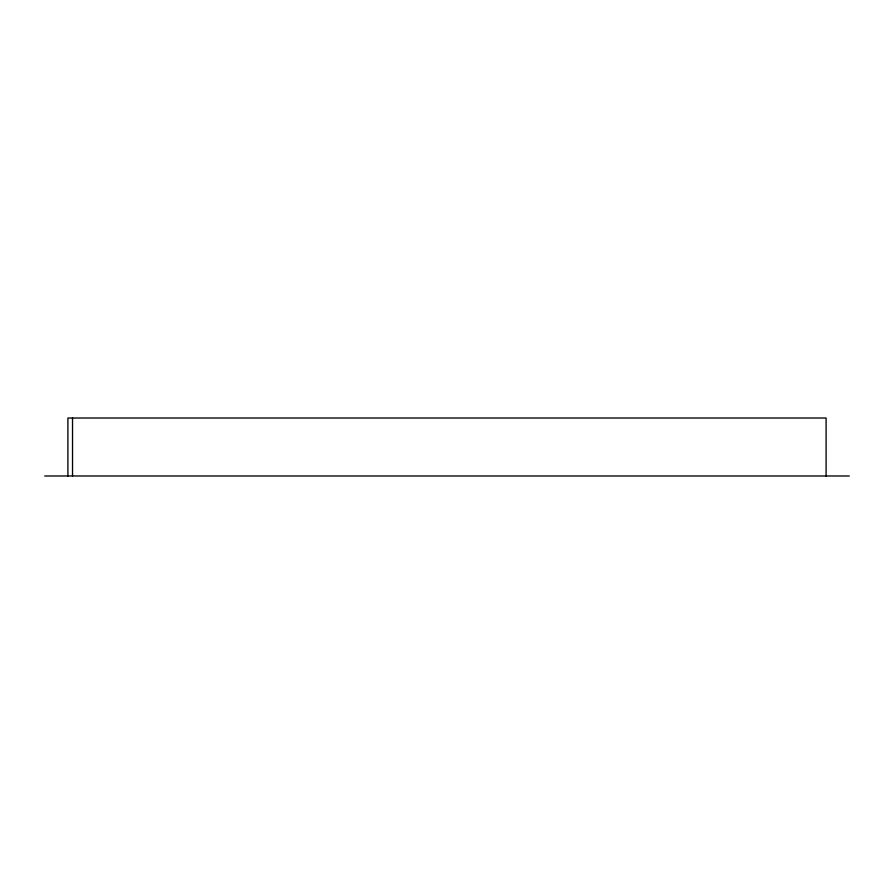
<?xml version="1.0" encoding="UTF-8"?>
<svg xmlns="http://www.w3.org/2000/svg" width="894" height="894" viewBox="0 0 894 894"><rect width="100%" height="100%" fill="white"/><g stroke="black" fill="none" stroke-linecap="round" stroke-linejoin="round"><path stroke-width="1.34" d="M44.722 475.988L849.289 475.988M826.101 475.988L826.101 418.012L67.899 418.012L67.899 475.988M72.526 418.012L72.526 475.988"/></g></svg>
